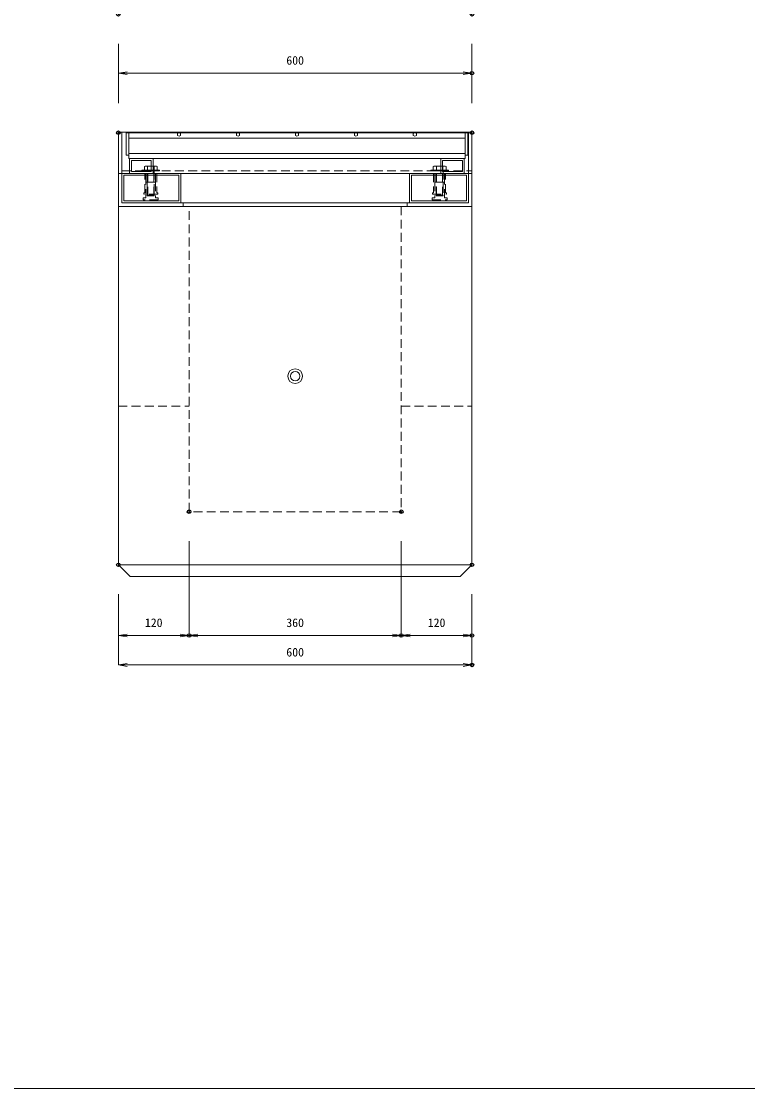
# Model space of a CAD drawing. Units: millimetres, scale not verified. Extents: x -5952 to -2062, y -185 to 2655.
# Drawn here: x -4720 to -3487, y -185 to 1626 of the extents above; entities that cross this region are included whole.
import ezdxf
from ezdxf.enums import TextEntityAlignment as Align

# ---------------------------------------------------------------- set-up
doc = ezdxf.new("R2010")
doc.units = ezdxf.units.MM
doc.header["$LTSCALE"] = 30
doc.header["$PDMODE"] = 32
doc.header["$PDSIZE"] = 6
doc.linetypes.add('USER1', pattern=[0.75, 0.5, -0.25])
for name, color, linetype, lineweight in [('0-1_TITLE', 7, 'Continuous', 18), ('0-3_KIJUN', 3, 'Continuous', 18), ('0-5_SUNPO', 3, 'Continuous', 18), ('0-6_UKEWAKU', 4, 'Continuous', 18), ('0-7_GRE', 5, 'Continuous', 18), ('0-9__0-0_0', 7, 'Continuous', 18)]:
    doc.layers.add(name, color=color, linetype=linetype, lineweight=lineweight)
doc.layers.add('0-A__0-2_DEFPOINTS', color=7, linetype='Continuous')
doc.styles.add('ＭＳ ゴシック', font='')
doc.styles.get('ＭＳ ゴシック').set_extended_font_data('MS Gothic')

# ---------------------------------------------------------------- blocks, each defined once
blk = doc.blocks.new('W1-2_INST_C')
at = {"layer": '0-3_KIJUN', "color": 7, "linetype": 'USER1'}
for p, q in [((-8.23, -15), (-8.23, 0)), ((8.22, -15), (8.22, 0))]:
    blk.add_line(p, q, dxfattribs=at)
for points in [[(10, 0), (-10, 0), (-10, -33), (-12, -33), (-12, -35), (12, -35), (12, -33), (10, -33)], [(8.22, -15), (-8.23, -15), (-8.23, -41.5), (-12.75, -41.5), (-12.75, -45), (12.75, -45), (12.75, -41.5), (8.22, -41.5)], [(-6, -15), (6, -15), (6, -38), (-6, -38)]]:
    blk.add_lwpolyline(points, close=True, dxfattribs=at)
blk = doc.blocks.new('_OPEN')
at = {"layer": '0-9__0-0_0'}
blk.add_line((0, 0), (-1, 0), dxfattribs=at)
blk.add_lwpolyline([(-1, 0.167), (0, 0), (-1, -0.167)], dxfattribs=at)
blk = doc.blocks.new('_D6')
at = {"layer": '0-5_SUNPO'}
for p, q in [((1500.02, 1074.93), (1500.02, 914.93)), ((1380.02, 984.93), (1380.02, 914.93)), ((1395.02, 914.93), (1485.02, 914.93))]:
    blk.add_line(p, q, dxfattribs=at)
at = {"layer": '0-A__0-2_DEFPOINTS'}
for p in [(1500.02, 1124.93), (1380.02, 1034.93), (1500.02, 914.93)]:
    blk.add_point(p, dxfattribs=at)
at = {"layer": '0-5_SUNPO', "xscale": 15, "yscale": 15, "rotation": 180}
blk.add_blockref('_OPEN', (1380.02, 914.93), dxfattribs=at)
at = {"layer": '0-5_SUNPO', "xscale": 15, "yscale": 15}
blk.add_blockref('_OPEN', (1500.02, 914.93), dxfattribs=at)
at = {"layer": '0-5_SUNPO', "color": 7, "style": 'ＭＳ ゴシック'}
blk.add_text('120', height=14.66, dxfattribs=at).set_placement((1425.02, 924.93), align=Align.BOTTOM_LEFT)
blk = doc.blocks.new('_D7')
at = {"layer": '0-5_SUNPO'}
for p, q in [((1500.02, 1074.93), (1500.02, 914.93)), ((1860.02, 1074.93), (1860.02, 914.93)), ((1515.02, 914.93), (1845.02, 914.93))]:
    blk.add_line(p, q, dxfattribs=at)
at = {"layer": '0-A__0-2_DEFPOINTS'}
for p in [(1500.02, 1124.93), (1860.02, 1124.93), (1860.02, 914.93)]:
    blk.add_point(p, dxfattribs=at)
at = {"layer": '0-5_SUNPO', "xscale": 15, "yscale": 15, "rotation": 180}
blk.add_blockref('_OPEN', (1500.02, 914.93), dxfattribs=at)
at = {"layer": '0-5_SUNPO', "xscale": 15, "yscale": 15}
blk.add_blockref('_OPEN', (1860.02, 914.93), dxfattribs=at)
at = {"layer": '0-5_SUNPO', "color": 7, "style": 'ＭＳ ゴシック'}
blk.add_text('360', height=14.66, dxfattribs=at).set_placement((1665.02, 924.93), align=Align.BOTTOM_LEFT)
blk = doc.blocks.new('_D8')
at = {"layer": '0-5_SUNPO'}
for p, q in [((1860.02, 1074.93), (1860.02, 914.93)), ((1980.02, 984.93), (1980.02, 914.93)), ((1875.02, 914.93), (1965.02, 914.93))]:
    blk.add_line(p, q, dxfattribs=at)
at = {"layer": '0-A__0-2_DEFPOINTS'}
for p in [(1860.02, 1124.93), (1980.02, 1034.93), (1980.02, 914.93)]:
    blk.add_point(p, dxfattribs=at)
at = {"layer": '0-5_SUNPO', "xscale": 15, "yscale": 15, "rotation": 180}
blk.add_blockref('_OPEN', (1860.02, 914.93), dxfattribs=at)
at = {"layer": '0-5_SUNPO', "xscale": 15, "yscale": 15}
blk.add_blockref('_OPEN', (1980.02, 914.93), dxfattribs=at)
at = {"layer": '0-5_SUNPO', "color": 7, "style": 'ＭＳ ゴシック'}
blk.add_text('120', height=14.66, dxfattribs=at).set_placement((1905.02, 924.93), align=Align.BOTTOM_LEFT)
blk = doc.blocks.new('_D9')
at = {"layer": '0-5_SUNPO'}
for p, q in [((1380.02, 984.93), (1380.02, 864.93)), ((1980.02, 984.93), (1980.02, 864.93)), ((1395.02, 864.93), (1965.02, 864.93))]:
    blk.add_line(p, q, dxfattribs=at)
at = {"layer": '0-A__0-2_DEFPOINTS'}
for p in [(1380.02, 1034.93), (1980.02, 1034.93), (1980.02, 864.93)]:
    blk.add_point(p, dxfattribs=at)
at = {"layer": '0-5_SUNPO', "xscale": 15, "yscale": 15, "rotation": 180}
blk.add_blockref('_OPEN', (1380.02, 864.93), dxfattribs=at)
at = {"layer": '0-5_SUNPO', "xscale": 15, "yscale": 15}
blk.add_blockref('_OPEN', (1980.02, 864.93), dxfattribs=at)
at = {"layer": '0-5_SUNPO', "color": 7, "style": 'ＭＳ ゴシック'}
blk.add_text('600', height=14.66, dxfattribs=at).set_placement((1665.02, 874.93), align=Align.BOTTOM_LEFT)
blk = doc.blocks.new('_D18')
at = {"layer": '0-5_SUNPO'}
for p, q in [((1380.02, 1817.93), (1380.02, 1868.93)), ((1395.02, 1868.93), (1965.02, 1868.93)), ((1980.02, 1817.93), (1980.02, 1868.93))]:
    blk.add_line(p, q, dxfattribs=at)
at = {"layer": '0-A__0-2_DEFPOINTS'}
for p in [(1980.02, 1868.93), (1380.02, 1767.93), (1980.02, 1767.93)]:
    blk.add_point(p, dxfattribs=at)
at = {"layer": '0-5_SUNPO', "xscale": 15, "yscale": 15, "rotation": 180}
blk.add_blockref('_OPEN', (1380.02, 1868.93), dxfattribs=at)
at = {"layer": '0-5_SUNPO', "xscale": 15, "yscale": 15}
blk.add_blockref('_OPEN', (1980.02, 1868.93), dxfattribs=at)
at = {"layer": '0-5_SUNPO', "color": 7, "style": 'ＭＳ ゴシック'}
blk.add_text('600', height=14.66, dxfattribs=at).set_placement((1665.02, 1878.93), align=Align.BOTTOM_LEFT)
blk = doc.blocks.new('_D19')
at = {"layer": '0-5_SUNPO'}
for p, q in [((1380.02, 1918.93), (1380.02, 1868.93)), ((1980.02, 1918.93), (1980.02, 1868.93)), ((1395.02, 1868.93), (1965.02, 1868.93))]:
    blk.add_line(p, q, dxfattribs=at)
at = {"layer": '0-A__0-2_DEFPOINTS'}
for p in [(1380.02, 1968.93), (1980.02, 1968.93), (1980.02, 1868.93)]:
    blk.add_point(p, dxfattribs=at)
at = {"layer": '0-5_SUNPO', "xscale": 15, "yscale": 15, "rotation": 180}
blk.add_blockref('_OPEN', (1380.02, 1868.93), dxfattribs=at)
at = {"layer": '0-5_SUNPO', "xscale": 15, "yscale": 15}
blk.add_blockref('_OPEN', (1980.02, 1868.93), dxfattribs=at)
at = {"layer": '0-5_SUNPO', "color": 7, "style": 'ＭＳ ゴシック'}
blk.add_text('600', height=14.66, dxfattribs=at).set_placement((1665.02, 1878.93), align=Align.BOTTOM_LEFT)
blk = doc.blocks.new('M16_insert')
at = {"layer": '0-3_KIJUN'}
for radius in [12.5, 8]:
    blk.add_circle((0, 0), radius, dxfattribs=at)
blk = doc.blocks.new('A$C633F5666')
at = {"layer": '0-3_KIJUN'}
for p, q in [((-15, 43.5), (15, 43.5)), ((-15, 42.5), (-15, 43.5)), ((15, 42.5), (-15, 42.5)), ((10.95, 43.5), (-10.95, 43.5)), ((-9.22, 50.5), (9.22, 50.5)), ((-5.47, 43.5), (-5.47, 49.5)), ((5.5, 43.5), (5.5, 49.5)), ((15, 43.5), (15, 42.5))]:
    blk.add_line(p, q, dxfattribs=at)
at = {"layer": '0-3_KIJUN', "linetype": 'USER1'}
for p, q in [((-6, 42.5), (6, 42.5)), ((-6, 1), (-6, 42.5)), ((-5, 0), (-5, 42.5)), ((5, 0), (5, 42.5)), ((6, 42.5), (6, 1)), ((-5, 0), (-6, 1)), ((6, 1), (-6, 1)), ((5, 0), (-5, 0)), ((6, 1), (5, 0))]:
    blk.add_line(p, q, dxfattribs=at)
at = {"layer": '0-3_KIJUN'}
for points in [[(-10.95, 43.5), (-10.95, 49.5), (-9.22, 50.5)], [(9.22, 50.5), (10.95, 49.5), (10.95, 43.5)]]:
    blk.add_lwpolyline(points, dxfattribs=at)
for centre, radius, start, end in [((-8.21, 46.24), 4.26, 49.93201, 130.06799), ((0.02, 34.96), 15.54, 69.33427, 110.66573), ((8.23, 46.29), 4.21, 49.666, 130.334)]:
    blk.add_arc(centre, radius, start, end, dxfattribs=at)
blk = doc.blocks.new('UKE_SHOMEN')
at = {"layer": '0-6_UKEWAKU'}
for points in [[(6, 126), (0, 126), (0, 0), (110, 0), (110, 6), (6, 6)], [(0, 126), (600, 126), (600, 0), (0, 0)], [(490, 6), (490, 0), (600, 0), (600, 126), (594, 126), (594, 6)], [(6, 56), (106, 56), (106, 6), (6, 6)], [(6, 56), (594, 56), (594, 6), (6, 6)], [(494, 56), (594, 56), (594, 6), (494, 6)], [(9.2, 52.8), (102.8, 52.8), (102.8, 9.2), (9.2, 9.2)], [(497.2, 52.8), (590.8, 52.8), (590.8, 9.2), (497.2, 9.2)], [(110, 6), (490, 6), (490, 0), (110, 0)]]:
    blk.add_lwpolyline(points, close=True, dxfattribs=at)
at = {"layer": '0-6_UKEWAKU', "linetype": 'USER1'}
blk.add_lwpolyline([(6, 60.5), (600, 60.5), (600, 126), (6, 126)], close=True, dxfattribs=at)
blk = doc.blocks.new('GRE_SOKUMEN')
at = {"layer": '0-7_GRE'}
for points in [[(-69, 574), (-31, 574), (-31, 569.5), (-69, 569.5)], [(-69, 569.5), (-25, 569.5), (-25, -1.5), (-69, -1.5)], [(-60, -1.5), (-34, -1.5), (-34, 569.5), (-60, 569.5)], [(-25, 568), (0, 568), (0, 528), (-25, 528)], [(-21.8, 564.8), (-3.2, 564.8), (-3.2, 531.2), (-21.8, 531.2)], [(-63, 484), (-64.5, 486.6), (-67.5, 486.6), (-69, 484), (-67.5, 481.4), (-64.5, 481.4)], [(-63, 384), (-64.5, 386.6), (-67.5, 386.6), (-69, 384), (-67.5, 381.4), (-64.5, 381.4)], [(-63, 284), (-64.5, 286.6), (-67.5, 286.6), (-69, 284), (-67.5, 281.4), (-64.5, 281.4)], [(-63, 184), (-64.5, 186.6), (-67.5, 186.6), (-69, 184), (-67.5, 181.4), (-64.5, 181.4)], [(-63, 84), (-64.5, 86.6), (-67.5, 86.6), (-69, 84), (-67.5, 81.4), (-64.5, 81.4)], [(-25, 40), (0, 40), (0, 0), (-25, 0)], [(-21.8, 36.8), (-3.2, 36.8), (-3.2, 3.2), (-21.8, 3.2)], [(-31, -6), (-69, -6), (-69, -1.5), (-31, -1.5)]]:
    blk.add_lwpolyline(points, close=True, dxfattribs=at)

msp = doc.modelspace()

# ---------------------------------------------------------------- linework, layer by layer
at = {"layer": '0-1_TITLE', "color": 2}
msp.add_lwpolyline([(-5952.12, -185.01), (-2062.12, -185.01), (-2062.12, 2654.99), (-5952.12, 2654.99)], close=True, dxfattribs=at)
at = {"layer": '0-3_KIJUN', "color": 7, "linetype": 'USER1'}
for p, q in [((-4554.99, 1311.71), (-3954.99, 1311.71)), ((-4554.99, 972.71), (-4434.99, 972.71)), ((-4074.99, 972.71), (-3954.99, 972.71))]:
    msp.add_line(p, q, dxfattribs=at)
at = {"layer": '0-3_KIJUN', "color": 7}
msp.add_line((-4554.99, 703.71), (-3954.99, 703.71), dxfattribs=at)
msp.add_lwpolyline([(-3954.99, 1367.71), (-3954.99, 703.71), (-3974.99, 683.71), (-4534.99, 683.71), (-4554.99, 703.71), (-4554.99, 1367.71)], close=True, dxfattribs=at)
at = {"layer": '0-3_KIJUN', "color": 7, "linetype": 'USER1'}
msp.add_lwpolyline([(-4074.99, 1311.71), (-4074.99, 793.71), (-4434.99, 793.71), (-4434.99, 1311.71)], dxfattribs=at)

# ---------------------------------------------------------------- block references
at = {"layer": '0-3_KIJUN'}
for name, p in [('A$C633F5666', (-4499.99, 1329.71)), ('A$C633F5666', (-4009.99, 1329.71)), ('W1-2_INST_C', (-4009.99, 1367.71)), ('M16_insert', (-4254.99, 1023.71)), ('M16_insert', (-4254.99, 1023.71))]:
    msp.add_blockref(name, p, dxfattribs=at)
at = {"layer": '0-3_KIJUN', "xscale": -1}
msp.add_blockref('W1-2_INST_C', (-4499.99, 1367.71), dxfattribs=at)
at = {"layer": '0-5_SUNPO'}
for name in ['_D19', '_D18', '_D6', '_D7', '_D8', '_D9']:
    msp.add_blockref(name, (-5935.01, -331.21), dxfattribs=at)
at = {"layer": '0-6_UKEWAKU'}
msp.add_blockref('UKE_SHOMEN', (-4554.99, 1311.71), dxfattribs=at)
at = {"layer": '0-7_GRE', "rotation": 270}
msp.add_blockref('GRE_SOKUMEN', (-4535.99, 1367.71), dxfattribs=at)

doc.saveas('drawing.dxf')
